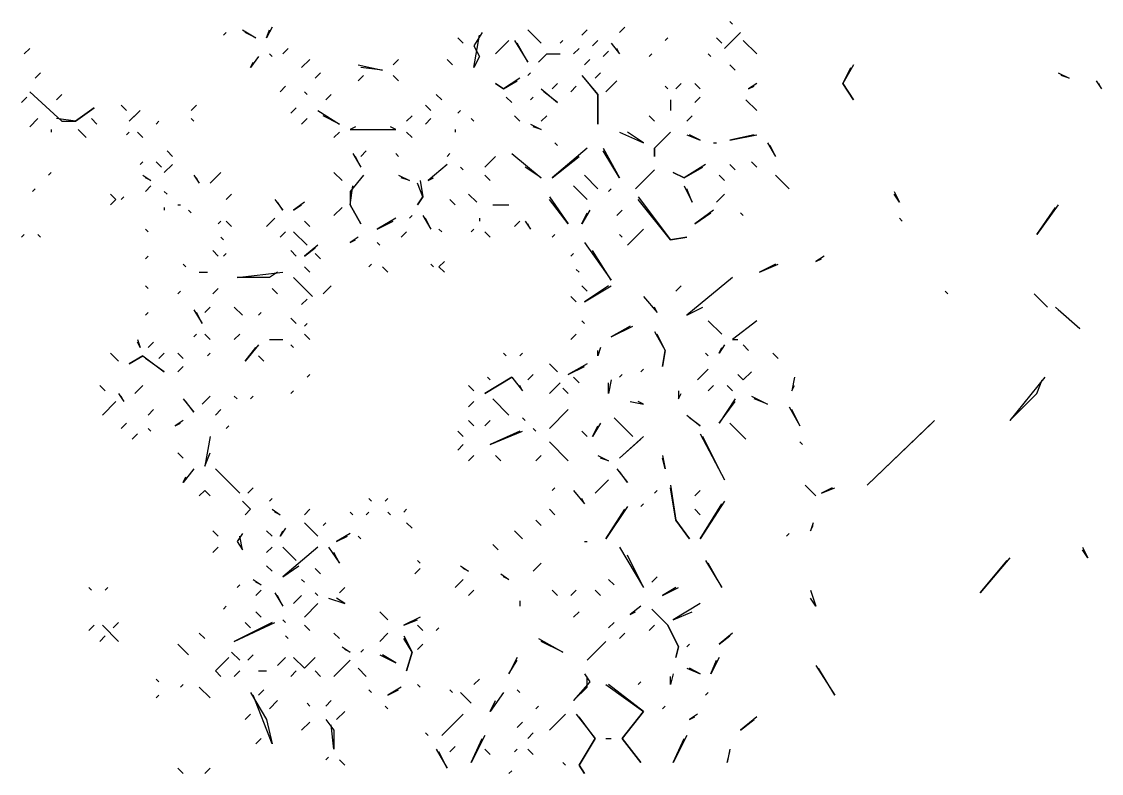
# Model space of a CAD drawing. Extents: x 1 to 2775, y -31 to 2075.
# Drawn here: x 2409.8 to 2476.7, y 1299.7 to 1346.2 of the extents above; entities that cross this region are included whole.
import ezdxf

# ---------------------------------------------------------------- set-up
doc = ezdxf.new("R2010")
doc.units = 0
doc.layers.add('LINEWORK', color=4, linetype='CONTINUOUS')

msp = doc.modelspace()

# ---------------------------------------------------------------- linework, layer by layer
at = {"layer": 'LINEWORK'}
for points in [[(2453.6667, 1346.1667), (2453.8333, 1346)], [(2422.5, 1345.5), (2422.3333, 1345.3333)], [(2423.5, 1345.6667), (2424.3333, 1345.1667), (2423.6667, 1345.5)], [(2425.3333, 1345.8333), (2425, 1345.1667), (2425.1667, 1345.6667)], [(2438.3333, 1345.5), (2437.8333, 1344.6667), (2438.1667, 1344), (2437.8333, 1343.3333), (2438.1667, 1345.3333)], [(2441.1667, 1345.6667), (2442, 1344.8333)], [(2444.8333, 1345.6667), (2444.5, 1345.3333)], [(2447.1667, 1345.8333), (2446.8333, 1345.5)], [(2454.3333, 1345.5), (2453.3333, 1344.5)], [(2436.8333, 1345.1667), (2437.1667, 1344.8333)], [(2440, 1345), (2439.1667, 1344.1667)], [(2440.3333, 1345), (2441.1667, 1343.6667), (2440.5, 1344.8333)], [(2443.3333, 1345), (2443.1667, 1344.8333)], [(2445.5, 1345), (2445.1667, 1344.6667)], [(2446.3333, 1344.8333), (2446.8333, 1344.1667), (2446.6667, 1344.5)], [(2449.8333, 1345.1667), (2449.6667, 1345)], [(2452.8333, 1345.1667), (2453.1667, 1344.8333)], [(2454.5, 1345), (2455.3333, 1344.1667)], [(2410.3333, 1344.5), (2410, 1344.1667)], [(2425.1667, 1344.1667), (2425.3333, 1344)], [(2426.3333, 1344.5), (2426, 1344.1667)], [(2442.3333, 1344.1667), (2441.8333, 1343.6667), (2442.3333, 1344.1667), (2443.1667, 1344.1667)], [(2444.3333, 1344.5), (2444, 1344.1667)], [(2446.1667, 1344.3333), (2445.8333, 1344)], [(2448.8333, 1344.1667), (2448.6667, 1344)], [(2452.3333, 1344.1667), (2452.5, 1344)], [(2424.5, 1344), (2424, 1343.3333), (2424.1667, 1343.6667)], [(2427.6667, 1343.8333), (2427.1667, 1343.3333)], [(2430.6667, 1343.5), (2432.1667, 1343.1667), (2430.8333, 1343.3333)], [(2433.1667, 1343.8333), (2432.8333, 1343.5)], [(2436.1667, 1343.8333), (2436.5, 1343.5)], [(2445, 1343.8333), (2444.6667, 1343.5)], [(2453.6667, 1343.5), (2454, 1343.1667)], [(2461.3333, 1343.5), (2460.6667, 1342.3333), (2461.3333, 1341.3333), (2460.6667, 1342.3333), (2461.1667, 1343.3333)], [(2411, 1343), (2410.6667, 1342.6667)], [(2428.3333, 1343), (2428, 1342.6667)], [(2431, 1342.8333), (2430.6667, 1342.5)], [(2432.8333, 1342.8333), (2433.1667, 1342.5)], [(2441.3333, 1343), (2441.1667, 1342.8333)], [(2444.5, 1342.8333), (2445.5, 1341.6667), (2445.5, 1339.8333), (2445.5, 1341.6667), (2444.6667, 1342.6667)], [(2445.6667, 1343), (2445.3333, 1342.6667)], [(2474, 1343), (2474.6667, 1342.6667), (2474.1667, 1342.8333)], [(2426.1667, 1342.1667), (2425.8333, 1341.8333)], [(2440.6667, 1342.6667), (2439.6667, 1342), (2439.1667, 1342.3333), (2439.6667, 1342), (2440.5, 1342.5)], [(2443, 1342.3333), (2442.6667, 1342)], [(2444.1667, 1342.1667), (2443.8333, 1341.8333)], [(2446.6667, 1342.5), (2446, 1341.8333)], [(2449.6667, 1342.1667), (2449.8333, 1342)], [(2450.6667, 1342.3333), (2450.3333, 1342)], [(2451.5, 1342.3333), (2451.8333, 1342)], [(2455.3333, 1342.3333), (2454.8333, 1342), (2455.1667, 1342.1667)], [(2476.3333, 1342.5), (2476.6667, 1342), (2476.5, 1342.3333)], [(2410.1667, 1341.5), (2409.8333, 1341.1667)], [(2410.3333, 1341.8333), (2412.3333, 1340), (2413.1667, 1340), (2414.3333, 1340.8333), (2413.1667, 1340), (2412, 1340.1667)], [(2412.3333, 1341.6667), (2412, 1341.3333)], [(2427.3333, 1341.8333), (2427.5, 1341.6667)], [(2429, 1341.6667), (2428.6667, 1341.3333)], [(2435.5, 1341.6667), (2435.8333, 1341.3333)], [(2439.8333, 1341.5), (2440.1667, 1341.1667)], [(2441.5, 1341.5), (2441.3333, 1341.3333)], [(2442, 1342), (2443, 1341.1667), (2442.1667, 1341.8333)], [(2451.8333, 1341.5), (2451.5, 1341.1667)], [(2416, 1341), (2416.3333, 1340.6667)], [(2420.6667, 1341), (2420.3333, 1340.6667)], [(2426.8333, 1340.8333), (2426.5, 1340.5)], [(2434.8333, 1341), (2435.1667, 1340.6667)], [(2450, 1341.3333), (2450, 1340.6667)], [(2454.6667, 1341.3333), (2455.3333, 1340.6667)], [(2410.8333, 1340.1667), (2410.3333, 1339.6667)], [(2414.1667, 1340.1667), (2414.5, 1339.8333)], [(2417.1667, 1340.6667), (2416.5, 1340), (2417, 1340.5)], [(2420.3333, 1340.1667), (2420.5, 1340)], [(2427.5, 1340.1667), (2427.1667, 1339.8333)], [(2428.1667, 1340.6667), (2429.5, 1339.8333), (2428.5, 1340.3333)], [(2434, 1340.3333), (2433.6667, 1340)], [(2435.1667, 1340.1667), (2434.8333, 1339.8333)], [(2437, 1340.6667), (2436.8333, 1340.5)], [(2437.6667, 1340.1667), (2437.8333, 1340)], [(2440.3333, 1340.3333), (2440.6667, 1340)], [(2442.3333, 1340.3333), (2442, 1340)], [(2448.6667, 1340.3333), (2449, 1340)], [(2451.3333, 1340.3333), (2451, 1340)], [(2411.6667, 1339.5), (2411.6667, 1339.3333)], [(2413.3333, 1339.5), (2413.8333, 1339)], [(2418.3333, 1340), (2418.1667, 1339.8333)], [(2430.5, 1339.6667), (2430.1667, 1339.5), (2433, 1339.5), (2432.6667, 1339.6667)], [(2436.6667, 1339.5), (2436.6667, 1339.3333)], [(2441.3333, 1339.8333), (2442, 1339.5), (2441.5, 1339.6667)], [(2416.5, 1339.3333), (2416.3333, 1339.1667)], [(2417, 1339.3333), (2417.3333, 1339)], [(2429.5, 1339.3333), (2429.1667, 1339)], [(2433.6667, 1339.3333), (2434, 1339)], [(2446.8333, 1339.3333), (2448.3333, 1338.6667), (2447.3333, 1339.3333)], [(2450, 1339.3333), (2449, 1338.3333), (2449, 1337.8333), (2449, 1338.3333)], [(2451, 1339.1667), (2451.8333, 1338.8333), (2451.1667, 1339.1667)], [(2455.1667, 1339.1667), (2453.6667, 1338.8333), (2455.3333, 1339.1667)], [(2418.8333, 1338.1667), (2419.1667, 1337.8333)], [(2431.1667, 1338.1667), (2430.8333, 1337.8333)], [(2444.8333, 1338.3333), (2442.6667, 1336.5), (2444.3333, 1337.8333)], [(2442.8333, 1338.6667), (2443, 1338.5)], [(2445.8333, 1338.3333), (2446.8333, 1336.5), (2445.8333, 1338.1667)], [(2452.6667, 1338.6667), (2452.8333, 1338.6667)], [(2456, 1338.6667), (2456.5, 1337.8333), (2456.1667, 1338.5)], [(2417.3333, 1337.5), (2417.1667, 1337.3333)], [(2418.1667, 1337.5), (2418.5, 1337.1667)], [(2430.3333, 1338), (2430.8333, 1337.1667), (2430.5, 1337.8333)], [(2433, 1338), (2433.1667, 1337.8333)], [(2436.3333, 1338), (2436.1667, 1337.8333)], [(2439.1667, 1337.8333), (2438.5, 1337.1667)], [(2440.1667, 1338), (2442, 1336.5), (2441, 1337.1667)], [(2455, 1337.5), (2455.3333, 1337.1667)], [(2411.6667, 1336.8333), (2411.5, 1336.6667)], [(2419.1667, 1337.3333), (2418.6667, 1336.8333)], [(2422.1667, 1336.8333), (2421.5, 1336.1667)], [(2429.1667, 1336.8333), (2429.6667, 1336.3333)], [(2436.1667, 1337.3333), (2435, 1336.3333), (2435.3333, 1336.5)], [(2437, 1337.1667), (2437.1667, 1337)], [(2449, 1337), (2447.8333, 1335.8333)], [(2452.1667, 1337.3333), (2450.8333, 1336.5), (2450.1667, 1336.8333), (2450.8333, 1336.5), (2452, 1337.1667)], [(2453.6667, 1337.3333), (2454, 1337)], [(2417.3333, 1336.6667), (2417.8333, 1336.3333), (2417.5, 1336.5)], [(2417.8333, 1336), (2417.5, 1335.6667)], [(2420.5, 1336.6667), (2420.8333, 1336.1667), (2420.6667, 1336.5)], [(2431, 1336.6667), (2430.1667, 1335.6667), (2430.1667, 1334.8333), (2430.8333, 1333.6667), (2430.1667, 1334.8333), (2430.3333, 1336)], [(2433.1667, 1336.6667), (2433.8333, 1336.3333), (2433.3333, 1336.5)], [(2434.5, 1336.3333), (2434.6667, 1335.3333), (2434.3333, 1334.8333), (2434.6667, 1335.3333), (2434.3333, 1336.1667)], [(2438.5, 1336.6667), (2438.8333, 1336.3333)], [(2444, 1336), (2444.8333, 1335.1667)], [(2444.6667, 1336.6667), (2445.5, 1335.8333)], [(2450.8333, 1336), (2451.3333, 1335), (2451, 1335.8333)], [(2453, 1336.6667), (2453.3333, 1336.3333)], [(2456.5, 1336.6667), (2457.3333, 1335.8333)], [(2410.6667, 1335.8333), (2410.5, 1335.6667)], [(2415.3333, 1335.5), (2415.6667, 1335.1667), (2415.3333, 1334.8333), (2415.6667, 1335.1667)], [(2416.1667, 1335.3333), (2416, 1335.1667)], [(2418.6667, 1335.6667), (2418.8333, 1335.5)], [(2422.8333, 1335.5), (2422.5, 1335.1667)], [(2437.5, 1335.5), (2438, 1335)], [(2442.5, 1335.3333), (2443.6667, 1333.6667), (2442.5, 1335.1667)], [(2446.3333, 1335.8333), (2446.1667, 1335.6667)], [(2448, 1335.3333), (2450, 1332.6667), (2451, 1332.8333), (2450, 1332.6667), (2448, 1335.1667)], [(2453.3333, 1335.5), (2452.8333, 1335)], [(2463.8333, 1335.6667), (2464.1667, 1335), (2463.8333, 1335.5)], [(2418.6667, 1334.6667), (2418.6667, 1334.5)], [(2419.5, 1334.8333), (2419.6667, 1334.8333)], [(2425.5, 1335.1667), (2426, 1334.5), (2425.6667, 1335)], [(2427.3333, 1335), (2426.6667, 1334.5), (2427.1667, 1334.8333)], [(2429.6667, 1334.6667), (2429.1667, 1334.1667)], [(2436.3333, 1335.1667), (2436.6667, 1334.8333)], [(2439, 1334.8333), (2440, 1334.8333)], [(2474, 1334.8333), (2472.6667, 1333), (2473.8333, 1334.6667)], [(2420.1667, 1334.5), (2420.3333, 1334.3333)], [(2425.5, 1334), (2425, 1333.5)], [(2433, 1334), (2431.8333, 1333.3333), (2432.8333, 1333.8333)], [(2434, 1334.1667), (2433.8333, 1334)], [(2434.6667, 1334.1667), (2435.1667, 1333.3333), (2434.8333, 1334)], [(2438.1667, 1334), (2438.1667, 1333.8333)], [(2445, 1334.5), (2444.5, 1333.6667), (2444.8333, 1334.3333)], [(2447, 1334.5), (2446.6667, 1334.1667)], [(2452.6667, 1334.5), (2451.5, 1333.6667), (2452.5, 1334.3333)], [(2454.3333, 1334.3333), (2454.5, 1334.1667)], [(2464.1667, 1334), (2464.3333, 1333.8333)], [(2417.5, 1333.3333), (2417.6667, 1333.1667)], [(2422.1667, 1333.8333), (2422, 1333.6667)], [(2422.5, 1333.8333), (2422.8333, 1333.5)], [(2427.3333, 1333.8333), (2427.6667, 1333.5)], [(2435.6667, 1333.3333), (2435.8333, 1333.1667)], [(2437.8333, 1333.3333), (2437.6667, 1333.1667)], [(2440.6667, 1333.8333), (2440.3333, 1333.5)], [(2441, 1333.8333), (2441.3333, 1333.3333), (2441.1667, 1333.6667)], [(2448.3333, 1333.3333), (2447.3333, 1332.3333), (2448.1667, 1333.1667)], [(2410, 1333), (2409.8333, 1332.8333)], [(2410.8333, 1333), (2411, 1332.8333)], [(2422.1667, 1332.8333), (2422.3333, 1332.6667)], [(2426.1667, 1333.1667), (2425.8333, 1332.8333)], [(2426.6667, 1333.1667), (2427.5, 1332.3333)], [(2430.6667, 1332.8333), (2430.1667, 1332.5), (2430.5, 1332.6667)], [(2433.6667, 1333.1667), (2433.3333, 1332.8333)], [(2438.5, 1333.1667), (2438.8333, 1332.8333)], [(2442.8333, 1333), (2442.6667, 1332.8333)], [(2446.8333, 1333), (2447, 1332.8333)], [(2421.6667, 1332), (2422, 1331.6667)], [(2426.5, 1332), (2426.8333, 1331.6667)], [(2428.1667, 1332.3333), (2427.3333, 1331.6667), (2428, 1332.1667)], [(2431.8333, 1332.5), (2432, 1332.3333)], [(2444.6667, 1332.5), (2446.3333, 1330.1667), (2445.1667, 1332)], [(2417.6667, 1331.6667), (2417.5, 1331.5)], [(2422.5, 1331.8333), (2422.3333, 1331.6667)], [(2428, 1331.8333), (2428.3333, 1331.5)], [(2436, 1331.3333), (2435.6667, 1331), (2436, 1330.6667), (2435.6667, 1331)], [(2444, 1331.8333), (2443.8333, 1331.6667)], [(2459.5, 1331.6667), (2459, 1331.3333), (2459.3333, 1331.5)], [(2419.8333, 1331.1667), (2420, 1331)], [(2420.8333, 1330.6667), (2421.3333, 1330.6667)], [(2425.6667, 1330.6667), (2425.1667, 1330.3333), (2423.1667, 1330.3333), (2426, 1330.6667)], [(2427.3333, 1331), (2427.6667, 1330.6667)], [(2431.5, 1331.1667), (2431.3333, 1331)], [(2432.1667, 1331), (2432.5, 1330.6667)], [(2435.1667, 1331.1667), (2435.3333, 1331)], [(2444.1667, 1330.8333), (2444.3333, 1330.6667)], [(2456.5, 1331.1667), (2455.5, 1330.6667), (2456.6667, 1331.1667)], [(2426.6667, 1330.3333), (2427.8333, 1329.1667)], [(2453.8333, 1330.3333), (2451, 1328), (2452, 1328.5)], [(2417.5, 1329.8333), (2417.6667, 1329.6667)], [(2419.6667, 1329.5), (2419.5, 1329.3333)], [(2422, 1329.6667), (2421.6667, 1329.3333)], [(2425.3333, 1329.6667), (2425.6667, 1329.3333)], [(2429, 1329.8333), (2428.5, 1329.3333)], [(2444.5, 1329.8333), (2444.8333, 1329.5)], [(2446.1667, 1329.8333), (2444.6667, 1328.8333), (2446.3333, 1329.8333)], [(2450.6667, 1329.8333), (2450.3333, 1329.5)], [(2467, 1329.5), (2467.1667, 1329.3333)], [(2472.5, 1329.3333), (2473.3333, 1328.5)], [(2427.5, 1329), (2427.1667, 1328.6667)], [(2443.8333, 1329.1667), (2444.1667, 1328.8333)], [(2448.3333, 1329.1667), (2449.1667, 1328.1667), (2449, 1328.5)], [(2417.6667, 1328.1667), (2417.5, 1328)], [(2420.5, 1328.3333), (2421, 1327.5), (2420.6667, 1328.1667)], [(2421.5, 1328.5), (2421.1667, 1328.1667)], [(2423, 1328.5), (2423.5, 1328)], [(2424.6667, 1328.1667), (2424.5, 1328)], [(2473.8333, 1328.5), (2475.3333, 1327.1667), (2474, 1328.3333)], [(2426.5, 1327.8333), (2426.8333, 1327.5)], [(2427.5, 1327.5), (2427.3333, 1327.3333)], [(2444.5, 1327.6667), (2444.6667, 1327.5)], [(2447.5, 1327.3333), (2446.3333, 1326.6667), (2447.6667, 1327.3333)], [(2452.3333, 1327.6667), (2453.1667, 1326.8333)], [(2455.3333, 1327.6667), (2453.8333, 1326.5), (2454.1667, 1326.5)], [(2420.6667, 1326.8333), (2420.5, 1326.6667)], [(2421.1667, 1326.8333), (2421.5, 1326.5)], [(2423.3333, 1326.8333), (2423, 1326.5)], [(2427.3333, 1326.8333), (2427.6667, 1326.5)], [(2444.1667, 1326.8333), (2443.8333, 1326.5)], [(2449, 1327), (2449.6667, 1325.8333), (2449.5, 1324.8333), (2449.6667, 1325.8333), (2449.1667, 1326.8333)], [(2417, 1326.5), (2417.1667, 1326), (2417, 1326.3333)], [(2418, 1326.3333), (2417.6667, 1326)], [(2424.5, 1326.1667), (2423.6667, 1325.1667), (2424.3333, 1326)], [(2425.1667, 1326.5), (2426, 1326.5)], [(2426.5, 1326.1667), (2426.6667, 1326)], [(2445.6667, 1326), (2445.5, 1325.5), (2445.5, 1325.8333)], [(2453.3333, 1326.1667), (2453, 1325.6667), (2453.1667, 1326)], [(2454.5, 1326.1667), (2454.8333, 1325.8333)], [(2415.3333, 1325.6667), (2415.8333, 1325.1667)], [(2417.3333, 1325.5), (2416.5, 1325), (2417.3333, 1325.5), (2418.6667, 1324.5), (2417.5, 1325.3333)], [(2418.6667, 1325.6667), (2418.3333, 1325.3333)], [(2419.5, 1325.6667), (2419.8333, 1325.3333)], [(2421.5, 1325.6667), (2421.3333, 1325.5)], [(2424.5, 1325.5), (2424.8333, 1325.1667)], [(2439.6667, 1325.6667), (2439.8333, 1325.5)], [(2440.8333, 1325.6667), (2440.6667, 1325.5)], [(2452.1667, 1325.6667), (2452.3333, 1325.5)], [(2456.3333, 1325.6667), (2456.6667, 1325.3333)], [(2419.8333, 1324.8333), (2419.5, 1324.5)], [(2442.5, 1325), (2443, 1324.5)], [(2444.8333, 1325), (2443.6667, 1324.3333), (2444.6667, 1324.8333)], [(2448.3333, 1324.6667), (2448.1667, 1324.5)], [(2452.3333, 1324.6667), (2451.6667, 1324)], [(2427.6667, 1324.3333), (2427.5, 1324.1667)], [(2440.1667, 1324.1667), (2438.5, 1323.1667), (2440.1667, 1324.1667), (2440.8333, 1323.3333), (2440.6667, 1323.6667)], [(2438.6667, 1324.1667), (2438.8333, 1324)], [(2441.5, 1324.3333), (2441.1667, 1324)], [(2444, 1324.1667), (2444.3333, 1323.8333)], [(2446.3333, 1324), (2446.1667, 1323.1667), (2446.1667, 1323.8333)], [(2447, 1324.3333), (2446.8333, 1324.1667)], [(2455, 1324.5), (2454.5, 1324), (2454.1667, 1324.3333), (2454.5, 1324)], [(2457.6667, 1324.1667), (2457.5, 1323.3333), (2457.6667, 1323.6667)], [(2473.1667, 1324.1667), (2471, 1321.5), (2472.6667, 1323.1667), (2473, 1324)], [(2414.6667, 1323.6667), (2415, 1323.3333)], [(2417.3333, 1323.6667), (2416.8333, 1323.1667)], [(2426.6667, 1323.3333), (2426.5, 1323.1667)], [(2437.5, 1323.6667), (2437.8333, 1323.3333)], [(2443.1667, 1323.8333), (2442.5, 1323.1667)], [(2443.3333, 1323.5), (2443.6667, 1323.1667)], [(2450.5, 1323.3333), (2450.5, 1322.8333), (2450.6667, 1323.1667)], [(2452.6667, 1323.6667), (2452.3333, 1323.3333)], [(2453.5, 1323.6667), (2453.8333, 1323.3333)], [(2415.6667, 1322.6667), (2414.8333, 1321.8333)], [(2415.8333, 1323.1667), (2416.1667, 1322.6667), (2416, 1323)], [(2419.8333, 1322.8333), (2420.5, 1322), (2420, 1322.6667)], [(2421.5, 1323), (2421, 1322.5)], [(2423, 1323), (2423.1667, 1322.8333)], [(2424.1667, 1323), (2424, 1322.8333)], [(2437.8333, 1322.6667), (2437.5, 1322.3333)], [(2439, 1322.8333), (2440, 1321.8333)], [(2447.5, 1322.6667), (2448.3333, 1322.5), (2448, 1322.6667)], [(2454, 1322.8333), (2453, 1321.3333), (2454, 1322.6667)], [(2455, 1323), (2456, 1322.5), (2455.1667, 1322.8333)], [(2418, 1322.1667), (2417.6667, 1321.8333)], [(2422.1667, 1322.1667), (2421.8333, 1321.8333)], [(2443.6667, 1322.1667), (2442.5, 1321)], [(2457.3333, 1322.3333), (2458, 1321.1667), (2457.5, 1322.1667)], [(2416.3333, 1321.3333), (2416, 1321)], [(2419.8333, 1321.5), (2419.3333, 1321.1667), (2419.6667, 1321.3333)], [(2437.5, 1321.5), (2437.8333, 1321.1667)], [(2438.8333, 1321.5), (2438.5, 1321.1667)], [(2440.8333, 1321.6667), (2441, 1321.5)], [(2445.6667, 1321.3333), (2445.1667, 1320.5), (2445.5, 1321.1667)], [(2446.5, 1321.6667), (2447.6667, 1320.5)], [(2451, 1321.8333), (2451.8333, 1321.1667), (2451.1667, 1321.6667)], [(2453.6667, 1321.3333), (2454.6667, 1320.3333)], [(2466.3333, 1321.5), (2462.1667, 1317.5), (2466.1667, 1321.3333)], [(2417, 1320.6667), (2416.6667, 1320.3333)], [(2417.6667, 1321), (2417.8333, 1320.8333)], [(2422.6667, 1321.1667), (2422.5, 1321)], [(2436.8333, 1320.8333), (2437.1667, 1320.5)], [(2440.6667, 1320.8333), (2438.8333, 1320), (2440.8333, 1320.8333)], [(2441.5, 1321), (2441.6667, 1320.8333)], [(2444.5, 1320.8333), (2444.8333, 1320.5)], [(2451.8333, 1320.6667), (2453.3333, 1317.8333), (2452, 1320.5)], [(2421.5, 1320.5), (2421.1667, 1318.6667), (2421.5, 1319.5)], [(2437.1667, 1320), (2436.8333, 1319.6667)], [(2442.5, 1320.1667), (2443.6667, 1319)], [(2448.3333, 1320.5), (2446.8333, 1319.1667), (2448.1667, 1320.3333)], [(2458, 1320.1667), (2458.1667, 1320)], [(2419.5, 1319.5), (2419.8333, 1319.1667)], [(2437.8333, 1319.3333), (2437.5, 1319)], [(2439.1667, 1319.3333), (2439.5, 1319)], [(2442, 1319.3333), (2441.6667, 1319)], [(2445.5, 1319.3333), (2446.1667, 1319), (2445.6667, 1319.1667)], [(2449.5, 1319.3333), (2449.6667, 1318.5), (2449.5, 1319.1667)], [(2420.5, 1318.5), (2419.8333, 1317.6667), (2420, 1318)], [(2421.8333, 1318.5), (2423.3333, 1317)], [(2446.6667, 1318.5), (2447.3333, 1317.6667), (2446.8333, 1318.3333)], [(2424.1667, 1317.3333), (2423.8333, 1317)], [(2442.8333, 1317.3333), (2442.6667, 1317.1667)], [(2446.1667, 1317.8333), (2445.3333, 1317)], [(2450, 1317.5), (2450.3333, 1315.3333), (2451.1667, 1314.1667), (2450.3333, 1315.3333), (2450, 1317.3333)], [(2458.3333, 1317.5), (2459, 1316.8333)], [(2460, 1317.3333), (2459.3333, 1317), (2460.1667, 1317.3333)], [(2421.1667, 1317.1667), (2420.8333, 1316.8333), (2421.1667, 1317.1667), (2421.5, 1316.8333)], [(2425.3333, 1316.6667), (2425.1667, 1316.5)], [(2431.3333, 1316.6667), (2431.5, 1316.5)], [(2432.5, 1316.6667), (2432.3333, 1316.5)], [(2444, 1317.1667), (2444.6667, 1316.3333), (2444.5, 1316.6667)], [(2449.1667, 1317.1667), (2449, 1317)], [(2451.8333, 1317.1667), (2451.5, 1316.8333)], [(2423.5, 1316.5), (2424, 1316), (2423.6667, 1315.6667), (2424, 1316)], [(2425.3333, 1316), (2425.8333, 1315.6667), (2425.5, 1315.8333)], [(2427.6667, 1316), (2427.3333, 1315.6667)], [(2433.6667, 1316), (2433.5, 1315.8333)], [(2442.5, 1316), (2442.8333, 1315.6667)], [(2447.3333, 1316.1667), (2446, 1314.1667), (2447.1667, 1316)], [(2448.3333, 1316.3333), (2448.1667, 1316.1667)], [(2451.5, 1316), (2451.8333, 1315.6667)], [(2453.3333, 1316.5), (2451.8333, 1314.1667), (2453.1667, 1316.3333)], [(2430.1667, 1315.8333), (2430.3333, 1315.6667)], [(2431.3333, 1315.8333), (2431.1667, 1315.6667)], [(2432.5, 1315.8333), (2432.6667, 1315.6667)], [(2441.6667, 1315.3333), (2442, 1315)], [(2421.6667, 1314.6667), (2422, 1314.3333)], [(2425, 1314.6667), (2425.3333, 1314.3333)], [(2426.1667, 1314.8333), (2425.8333, 1314.3333), (2426, 1314.6667)], [(2427.3333, 1315.1667), (2428.1667, 1314.3333)], [(2428.6667, 1315.1667), (2428.5, 1315)], [(2433.6667, 1315.1667), (2434, 1314.8333)], [(2440.3333, 1314.6667), (2440.8333, 1314.1667)], [(2458.8333, 1315.1667), (2458.6667, 1314.6667), (2458.8333, 1315)], [(2423.5, 1314.5), (2423.1667, 1314), (2423.5, 1313.5), (2423.3333, 1314.3333)], [(2430.1667, 1314.5), (2429.3333, 1314), (2430, 1314.3333)], [(2430.6667, 1314.3333), (2430.8333, 1314.1667)], [(2444.6667, 1314), (2444.8333, 1314)], [(2457.3333, 1314.5), (2457.1667, 1314.3333)], [(2422, 1313.6667), (2421.6667, 1313.3333)], [(2425.3333, 1313.6667), (2425, 1313.3333)], [(2428.1667, 1313.6667), (2426, 1311.8333), (2427, 1312.5)], [(2426, 1313.6667), (2426.8333, 1312.8333)], [(2428.8333, 1313.6667), (2429.5, 1312.6667), (2429.1667, 1313.3333)], [(2439, 1313.8333), (2439.3333, 1313.5)], [(2446.8333, 1313.6667), (2448.3333, 1311.1667), (2447.3333, 1313.1667)], [(2475.5, 1313.6667), (2475.8333, 1313), (2475.5, 1313.5)], [(2434.3333, 1312.8333), (2434.5, 1312.6667)], [(2442, 1312.6667), (2441.5, 1312.1667)], [(2452.1667, 1312.8333), (2453.1667, 1311.1667), (2452.3333, 1312.6667)], [(2471, 1313), (2469.1667, 1310.8333), (2470.8333, 1312.8333)], [(2425, 1312.5), (2425.3333, 1312.1667)], [(2428, 1312.3333), (2428.3333, 1312)], [(2434.5, 1312.3333), (2434.1667, 1312)], [(2437, 1312.5), (2437.5, 1312.1667), (2437.1667, 1312.3333)], [(2439.5, 1312), (2440, 1311.6667), (2439.6667, 1311.8333)], [(2423.3333, 1311.3333), (2423.1667, 1311.1667)], [(2424.1667, 1311.6667), (2424.6667, 1311.3333), (2424.3333, 1311.5)], [(2427.1667, 1311.6667), (2427.3333, 1311.5)], [(2437.1667, 1311.6667), (2436.6667, 1311.1667)], [(2446.1667, 1311.6667), (2446.5, 1311.3333)], [(2449.1667, 1311.8333), (2448.8333, 1311.5)], [(2414, 1311.1667), (2414.1667, 1311)], [(2415.1667, 1311.1667), (2415, 1311)], [(2424.6667, 1311), (2424.3333, 1310.6667)], [(2425.5, 1310.8333), (2426, 1310), (2425.6667, 1310.6667)], [(2427.1667, 1310.6667), (2426.6667, 1310.1667)], [(2428, 1310.8333), (2428.1667, 1310.6667)], [(2429.8333, 1311.1667), (2429.5, 1310.8333)], [(2437.8333, 1311), (2437.5, 1310.6667)], [(2442.6667, 1311), (2443, 1310.6667)], [(2444.1667, 1311), (2443.8333, 1310.6667)], [(2445.3333, 1311), (2445.6667, 1310.6667)], [(2450.3333, 1311.1667), (2449.5, 1310.6667), (2450.5, 1311.1667)], [(2458.6667, 1311), (2459, 1310), (2458.6667, 1310.5)], [(2422.5, 1310), (2422.3333, 1309.8333)], [(2428.1667, 1310.1667), (2427.3333, 1309.3333)], [(2428.8333, 1310.5), (2429.8333, 1310.1667), (2429.3333, 1310.5)], [(2440.6667, 1310.3333), (2440.6667, 1310)], [(2448.1667, 1310), (2447.5, 1309.5), (2447.8333, 1309.6667)], [(2451.8333, 1310.1667), (2450.1667, 1309.1667), (2451.3333, 1309.6667)], [(2424.3333, 1309.6667), (2424.6667, 1309.3333)], [(2432, 1309.6667), (2432.5, 1309.1667)], [(2434.5, 1309.3333), (2433.5, 1308.8333), (2434.3333, 1309.1667)], [(2444.3333, 1309.6667), (2444, 1309.3333)], [(2448.8333, 1309.8333), (2449.8333, 1308.8333), (2450.5, 1307.5), (2450.3333, 1306.8333), (2450.5, 1307.5), (2449.8333, 1308.8333)], [(2414.3333, 1308.8333), (2414, 1308.5)], [(2414.8333, 1308.8333), (2415.8333, 1307.8333)], [(2415.8333, 1309), (2415.5, 1308.6667)], [(2425.3333, 1309), (2423, 1307.8333), (2425.5, 1309)], [(2423.6667, 1309), (2424, 1308.6667)], [(2426, 1309.1667), (2426.1667, 1309)], [(2427.3333, 1308.8333), (2427.6667, 1308.5)], [(2434.3333, 1308.8333), (2434.6667, 1308.5)], [(2435.6667, 1308.6667), (2435.5, 1308.5)], [(2446.5, 1309), (2446.1667, 1308.6667)], [(2449, 1308.8333), (2448.6667, 1308.5)], [(2415, 1308.1667), (2414.6667, 1307.8333)], [(2420.8333, 1308.3333), (2421.1667, 1308)], [(2426.1667, 1308.1667), (2426.3333, 1308)], [(2429.1667, 1308.3333), (2429.5, 1308)], [(2432.5, 1308.3333), (2432, 1307.8333)], [(2433.5, 1308.1667), (2434, 1307.1667), (2433.6667, 1306), (2434, 1307.1667), (2433.5, 1308)], [(2441.8333, 1308), (2443.3333, 1307.1667), (2442, 1307.8333)], [(2447.1667, 1308.3333), (2446.8333, 1308)], [(2453.8333, 1308.3333), (2453, 1307.6667), (2453.6667, 1308.1667)], [(2419.5, 1307.6667), (2420.1667, 1307)], [(2429.6667, 1307.5), (2430.1667, 1307.1667), (2429.8333, 1307.3333)], [(2431, 1307.3333), (2430.8333, 1307.1667)], [(2434.6667, 1307.6667), (2434.3333, 1307.3333)], [(2446, 1307.8333), (2444.8333, 1306.6667)], [(2451.1667, 1307.6667), (2451, 1307.5)], [(2422.6667, 1306.8333), (2421.8333, 1306), (2422.1667, 1305.6667), (2421.8333, 1306)], [(2422.8333, 1307.1667), (2423.3333, 1306.6667)], [(2424.1667, 1307), (2423.8333, 1306.6667)], [(2426.1667, 1306.8333), (2425.6667, 1306.3333)], [(2426.6667, 1306.8333), (2427.3333, 1306.1667), (2428, 1306.8333), (2427.3333, 1306.1667)], [(2430.1667, 1306.6667), (2429.1667, 1305.6667)], [(2432, 1307), (2433, 1306.5), (2432.1667, 1307)], [(2440.5, 1306.8333), (2440, 1305.8333), (2440.5, 1306.6667)], [(2453, 1306.8333), (2452.5, 1305.8333), (2452.8333, 1306.6667)], [(2423.3333, 1306), (2423, 1305.6667)], [(2424.5, 1306), (2425, 1306)], [(2426.8333, 1306), (2426.5, 1305.6667)], [(2428, 1306), (2428.3333, 1305.6667)], [(2430.6667, 1306.1667), (2431.1667, 1305.6667)], [(2451, 1306.1667), (2451.8333, 1305.8333), (2451.1667, 1306.1667)], [(2459, 1306.3333), (2460.1667, 1304.5), (2459.1667, 1306.1667)], [(2418.1667, 1305.5), (2418.3333, 1305.3333)], [(2438.1667, 1305.5), (2437.8333, 1305.1667)], [(2444.6667, 1305.8333), (2445, 1305.3333), (2444, 1304.1667), (2444.8333, 1305), (2444.8333, 1305.6667)], [(2448.1667, 1305.3333), (2448, 1305.1667)], [(2450.1667, 1305.8333), (2450, 1305.1667), (2450, 1305.6667)], [(2419.8333, 1305.1667), (2419.6667, 1305)], [(2420.8333, 1305), (2421.5, 1304.3333)], [(2424, 1304.6667), (2425, 1303), (2425.3333, 1301.5), (2424.1667, 1304.5)], [(2424.8333, 1304.8333), (2424.5, 1304.5)], [(2431.3333, 1304.8333), (2431.5, 1304.6667)], [(2433.3333, 1305), (2432.5, 1304.5), (2433.1667, 1304.8333)], [(2434.3333, 1305.1667), (2434.5, 1305)], [(2436.3333, 1304.8333), (2436.5, 1304.6667)], [(2437, 1304.6667), (2437.6667, 1304)], [(2439.6667, 1304.6667), (2438.8333, 1303.5), (2439.1667, 1304.1667)], [(2440.5, 1304.8333), (2440.6667, 1304.6667)], [(2446, 1305.1667), (2448.3333, 1303.5), (2447, 1301.8333), (2448.1667, 1300.3333), (2447, 1301.8333), (2448.3333, 1303.5), (2446.1667, 1305.1667)], [(2452.3333, 1304.6667), (2452.1667, 1304.5)], [(2418.3333, 1304.5), (2418.1667, 1304.3333)], [(2425.6667, 1304.1667), (2425.1667, 1303.6667)], [(2427.5, 1304), (2427.6667, 1303.8333)], [(2429, 1304.1667), (2428.6667, 1303.8333)], [(2424, 1303.3333), (2423.6667, 1303)], [(2429.8333, 1303.5), (2429.3333, 1303)], [(2432.3333, 1303.8333), (2432.5, 1303.6667)], [(2437.1667, 1303.3333), (2435.8333, 1302)], [(2441.8333, 1303.8333), (2441.6667, 1303.6667)], [(2443.5, 1303.3333), (2442.5, 1302.3333)], [(2444.1667, 1303.3333), (2445.3333, 1301.8333), (2444.3333, 1300.1667), (2444.6667, 1299.6667), (2444.3333, 1300.1667), (2445.3333, 1301.8333), (2444.3333, 1303.1667)], [(2449.6667, 1303.8333), (2449.5, 1303.6667)], [(2451.6667, 1303.3333), (2451.1667, 1303), (2451.5, 1303.1667)], [(2427.6667, 1302.8333), (2427.1667, 1302.3333)], [(2428.6667, 1303), (2429.1667, 1302.3333), (2429.1667, 1301.1667), (2429, 1302.6667)], [(2440.8333, 1302.8333), (2440.5, 1302.5)], [(2455.3333, 1303.1667), (2454.3333, 1302.3333), (2455.1667, 1303)], [(2434.8333, 1302.1667), (2435, 1302)], [(2438.5, 1302), (2437.6667, 1300.3333), (2438.3333, 1301.8333)], [(2441.5, 1302.1667), (2441.1667, 1301.8333)], [(2451, 1302), (2450.1667, 1300.3333), (2450.8333, 1301.8333)], [(2424.6667, 1301.8333), (2424.3333, 1301.5)], [(2436.6667, 1301.3333), (2436.3333, 1301)], [(2446, 1301.8333), (2446.3333, 1301.8333)], [(2428.8333, 1300.6667), (2428.6667, 1300.5)], [(2435.5, 1301.1667), (2436.1667, 1300), (2435.6667, 1301)], [(2438.5, 1301.1667), (2438.8333, 1300.8333)], [(2440.5, 1301.1667), (2440.3333, 1301)], [(2441.1667, 1301.1667), (2441.5, 1300.8333)], [(2453.6667, 1301.1667), (2453.5, 1300.3333), (2453.6667, 1301)], [(2419.5, 1300), (2419.8333, 1299.6667)], [(2421.5, 1300), (2421.1667, 1299.6667)], [(2429.5, 1300.5), (2429.8333, 1300.1667)], [(2443.3333, 1300.3333), (2443.5, 1300.1667)], [(2440.1667, 1299.8333), (2440, 1299.6667)]]:
    msp.add_lwpolyline(points, dxfattribs=at)

doc.saveas('drawing.dxf')
